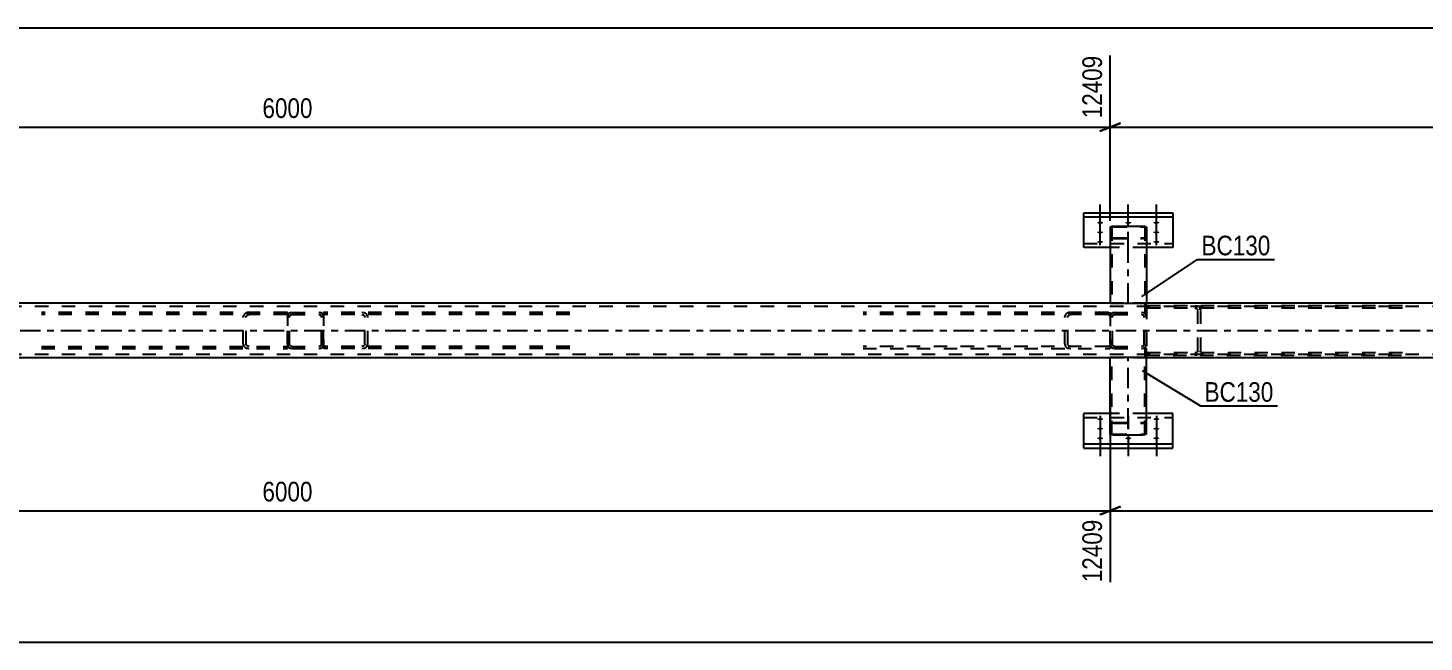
# Model space of a CAD drawing. Header units: millimetres. Extents: x 0 to 1189, y 0 to 841.
# Drawn here: x 414.2 to 617.8, y 332.3 to 421.9 of the extents above; entities that cross this region are included whole.
import ezdxf

# ---------------------------------------------------------------- set-up
doc = ezdxf.new("R2010")
doc.units = ezdxf.units.MM
doc.linetypes.add('DXK_LINE_DOT2', pattern=[3.9198, 1.9599, -1.9599])
doc.linetypes.add('DXK_LINE_DOT3', pattern=[5.9187, 2.979, -0.9799, 0.9799, -0.9799])
doc.styles.add('Arial Narrow', font='ARIALN.TTF', dxfattribs={"height": 0.2})

# ---------------------------------------------------------------- blocks, each defined once
blk = doc.blocks.new('Part-717048542-5582 - 5580')
at = {"color": 7, "linetype": 'DXK_LINE_DOT2'}
for p, q in [((452.06, 379.99), (452.02, 379.75)), ((452.02, 375.75), (452.02, 379.75)), ((452.34, 379.75), (452.36, 379.87)), ((452.34, 375.75), (452.34, 379.75)), ((452.66, 380.39), (452.41, 380.34)), ((452.53, 380.04), (452.66, 380.07)), ((452.66, 380.39), (456.66, 380.39)), ((452.66, 380.07), (456.66, 380.07)), ((456.9, 380.34), (456.66, 380.39)), ((456.66, 380.07), (456.78, 380.04)), ((456.95, 379.87), (456.98, 379.75)), ((456.98, 375.75), (456.98, 379.75)), ((457.3, 379.75), (457.25, 379.99)), ((457.3, 375.75), (457.3, 379.75)), ((452.02, 375.75), (452.06, 375.5)), ((452.36, 375.62), (452.34, 375.75)), ((452.41, 375.16), (452.66, 375.11)), ((452.66, 375.43), (452.53, 375.45)), ((452.66, 375.43), (456.66, 375.43)), ((452.66, 375.11), (456.66, 375.11)), ((456.78, 375.45), (456.66, 375.43)), ((456.66, 375.11), (456.9, 375.16)), ((456.98, 375.75), (456.95, 375.62)), ((457.25, 375.5), (457.3, 375.75))]:
    blk.add_line(p, q, dxfattribs=at)
for centre, radius, start, end in [((452.66, 379.75), 0.64, 112.5, 157.5), ((452.66, 379.75), 0.32, 112.5, 157.5), ((456.66, 379.75), 0.32, 22.5, 67.5), ((456.66, 379.75), 0.64, 22.5, 67.5), ((452.66, 375.75), 0.64, 202.5, 247.5), ((452.66, 375.75), 0.32, 202.5, 247.5), ((456.66, 375.75), 0.32, 292.5, 337.5), ((456.66, 375.75), 0.64, 292.5, 337.5)]:
    blk.add_arc(centre, radius, start, end, dxfattribs=at)
blk = doc.blocks.new('Part-717048542-5585 - 5580')
at = {"color": 7, "linetype": 'DXK_LINE_DOT2'}
for p, q in [((577.3, 381.35), (577.3, 374.15)), ((614.64, 381.35), (577.3, 381.35)), ((614.64, 381.03), (577.3, 381.03)), ((584.7, 381.3), (584.36, 381.35)), ((584.36, 381.03), (584.53, 381)), ((584.77, 380.83), (584.8, 380.71)), ((585.24, 380.71), (585.17, 380.95)), ((584.8, 374.79), (584.8, 380.71)), ((585.24, 374.79), (585.24, 380.71)), ((584.8, 374.79), (584.77, 374.66)), ((585.17, 374.54), (585.24, 374.79)), ((614.64, 374.47), (577.3, 374.47)), ((577.3, 374.15), (614.64, 374.15)), ((584.53, 374.49), (584.36, 374.47)), ((584.36, 374.15), (584.7, 374.2))]:
    blk.add_line(p, q, dxfattribs=at)
for centre, radius, start, end in [((584.43, 380.61), 0.401, 32.4104, 75.4453), ((584.5, 380.52), 0.802, 32.4104, 75.4453), ((584.43, 374.88), 0.401, 284.5547, 327.5896)]:
    blk.add_arc(centre, radius, start, end, dxfattribs=at)
blk = doc.blocks.new('Part-717048542-5595 - 5580')
at = {"color": 7, "linetype": 'DXK_LINE_DOT2'}
for p, q in [((572.07, 379.99), (572.02, 379.75)), ((572.02, 375.75), (572.02, 379.75)), ((572.34, 379.75), (572.36, 379.87)), ((572.34, 375.75), (572.34, 379.75)), ((572.66, 380.39), (572.41, 380.34)), ((572.53, 380.04), (572.66, 380.07)), ((572.66, 380.39), (576.66, 380.39)), ((572.66, 380.07), (576.66, 380.07)), ((576.9, 380.34), (576.66, 380.39)), ((576.66, 380.07), (576.78, 380.04)), ((576.95, 379.87), (576.98, 379.75)), ((576.98, 375.75), (576.98, 379.75)), ((577.3, 379.75), (577.25, 379.99)), ((577.3, 375.75), (577.3, 379.75)), ((572.02, 375.75), (572.07, 375.5)), ((572.36, 375.62), (572.34, 375.75)), ((572.41, 375.16), (572.66, 375.11)), ((572.66, 375.43), (572.53, 375.45)), ((572.66, 375.43), (576.66, 375.43)), ((572.66, 375.11), (576.66, 375.11)), ((576.78, 375.45), (576.66, 375.43)), ((576.66, 375.11), (576.9, 375.16)), ((576.98, 375.75), (576.95, 375.62)), ((577.25, 375.5), (577.3, 375.75))]:
    blk.add_line(p, q, dxfattribs=at)
for centre, radius, start, end in [((572.66, 379.75), 0.64, 112.5, 157.5), ((572.66, 379.75), 0.32, 112.5, 157.5), ((576.66, 379.75), 0.32, 22.5, 67.5), ((576.66, 379.75), 0.64, 22.5, 67.5), ((572.66, 375.75), 0.64, 202.5, 247.5), ((572.66, 375.75), 0.32, 202.5, 247.5), ((576.66, 375.75), 0.32, 292.5, 337.5), ((576.66, 375.75), 0.64, 292.5, 337.5)]:
    blk.add_arc(centre, radius, start, end, dxfattribs=at)
blk = doc.blocks.new('Bolt-717048542-5726 - 5580')
at = {"linetype": 'Continuous'}
for points in [[(570.57, 364.67), (570.47, 364.68), (570.39, 364.69), (570.31, 364.7), (570.24, 364.72), (570.19, 364.75), (570.15, 364.78), (570.13, 364.81), (570.13, 364.84), (570.15, 364.87), (570.19, 364.9), (570.24, 364.92), (570.31, 364.95), (570.39, 364.96), (570.47, 364.97), (570.57, 364.97), (570.66, 364.97), (570.75, 364.96), (570.82, 364.95), (570.89, 364.92), (570.95, 364.9), (570.98, 364.87), (571, 364.84), (571, 364.81), (570.98, 364.78), (570.95, 364.75), (570.89, 364.72), (570.82, 364.7), (570.75, 364.69), (570.66, 364.68)], [(578.77, 364.67), (578.67, 364.68), (578.59, 364.69), (578.51, 364.7), (578.44, 364.72), (578.39, 364.75), (578.35, 364.78), (578.33, 364.81), (578.33, 364.84), (578.35, 364.87), (578.39, 364.9), (578.44, 364.92), (578.51, 364.95), (578.59, 364.96), (578.67, 364.97), (578.77, 364.97), (578.86, 364.97), (578.95, 364.96), (579.02, 364.95), (579.09, 364.92), (579.15, 364.9), (579.18, 364.87), (579.2, 364.84), (579.2, 364.81), (579.18, 364.78), (579.15, 364.75), (579.09, 364.72), (579.02, 364.7), (578.95, 364.69), (578.86, 364.68)], [(570.57, 363.27), (570.47, 363.27), (570.39, 363.28), (570.31, 363.3), (570.24, 363.32), (570.19, 363.35), (570.15, 363.37), (570.13, 363.41), (570.13, 363.44), (570.15, 363.47), (570.19, 363.5), (570.24, 363.52), (570.31, 363.54), (570.39, 363.56), (570.47, 363.57), (570.57, 363.57), (570.66, 363.57), (570.75, 363.56), (570.82, 363.54), (570.89, 363.52), (570.95, 363.5), (570.98, 363.47), (571, 363.44), (571, 363.41), (570.98, 363.37), (570.95, 363.35), (570.89, 363.32), (570.82, 363.3), (570.75, 363.28), (570.66, 363.27)], [(578.77, 363.27), (578.67, 363.27), (578.59, 363.28), (578.51, 363.3), (578.44, 363.32), (578.39, 363.35), (578.35, 363.37), (578.33, 363.41), (578.33, 363.44), (578.35, 363.47), (578.39, 363.5), (578.44, 363.52), (578.51, 363.54), (578.59, 363.56), (578.67, 363.57), (578.77, 363.57), (578.86, 363.57), (578.95, 363.56), (579.02, 363.54), (579.09, 363.52), (579.15, 363.5), (579.18, 363.47), (579.2, 363.44), (579.2, 363.41), (579.18, 363.37), (579.15, 363.35), (579.09, 363.32), (579.02, 363.3), (578.95, 363.28), (578.86, 363.27)], [(570.57, 361.87), (570.47, 361.87), (570.39, 361.88), (570.31, 361.9), (570.24, 361.92), (570.19, 361.94), (570.15, 361.97), (570.13, 362), (570.13, 362.03), (570.15, 362.07), (570.19, 362.09), (570.24, 362.12), (570.31, 362.14), (570.39, 362.16), (570.47, 362.17), (570.57, 362.17), (570.66, 362.17), (570.75, 362.16), (570.82, 362.14), (570.89, 362.12), (570.95, 362.09), (570.98, 362.07), (571, 362.03), (571, 362), (570.98, 361.97), (570.95, 361.94), (570.89, 361.92), (570.82, 361.9), (570.75, 361.88), (570.66, 361.87)], [(574.67, 361.87), (574.57, 361.87), (574.49, 361.88), (574.41, 361.9), (574.34, 361.92), (574.29, 361.94), (574.25, 361.97), (574.23, 362), (574.23, 362.03), (574.25, 362.07), (574.29, 362.09), (574.34, 362.12), (574.41, 362.14), (574.49, 362.16), (574.57, 362.17), (574.67, 362.17), (574.76, 362.17), (574.85, 362.16), (574.92, 362.14), (574.99, 362.12), (575.05, 362.09), (575.08, 362.07), (575.1, 362.03), (575.1, 362), (575.08, 361.97), (575.05, 361.94), (574.99, 361.92), (574.92, 361.9), (574.85, 361.88), (574.76, 361.87)], [(578.77, 361.87), (578.67, 361.87), (578.59, 361.88), (578.51, 361.9), (578.44, 361.92), (578.39, 361.94), (578.35, 361.97), (578.33, 362), (578.33, 362.03), (578.35, 362.07), (578.39, 362.09), (578.44, 362.12), (578.51, 362.14), (578.59, 362.16), (578.67, 362.17), (578.77, 362.17), (578.86, 362.17), (578.95, 362.16), (579.02, 362.14), (579.09, 362.12), (579.15, 362.09), (579.18, 362.07), (579.2, 362.03), (579.2, 362), (579.18, 361.97), (579.15, 361.94), (579.09, 361.92), (579.02, 361.9), (578.95, 361.88), (578.86, 361.87)]]:
    blk.add_hatch(color=1, dxfattribs=at).paths.add_polyline_path(points)
at = {"color": 1, "linetype": 'Continuous'}
for p, q in [((570.57, 365.31), (570.57, 362.19)), ((578.77, 365.31), (578.77, 362.19)), ((570.57, 363.91), (570.57, 360.79)), ((570.57, 362.51), (570.57, 359.39)), ((574.67, 362.51), (574.67, 359.39)), ((578.77, 363.91), (578.77, 360.79)), ((578.77, 362.51), (578.77, 359.39))]:
    blk.add_line(p, q, dxfattribs=at)
at = {"color": 1, "linetype": 'DXK_LINE_DOT2'}
blk.add_line((574.67, 365.31), (574.67, 362.19), dxfattribs=at)
blk = doc.blocks.new('Part-717048542-5587 - 5580')
at = {"color": 7, "linetype": 'DXK_LINE_DOT2'}
for p, q in [((457.36, 380.39), (457.3, 380.38)), ((457.3, 380.38), (457.3, 375.12)), ((457.36, 380.07), (457.3, 380.06)), ((493.19, 380.39), (457.36, 380.39)), ((493.19, 380.07), (457.36, 380.07)), ((463.19, 380.34), (462.86, 380.39)), ((462.86, 380.07), (463.02, 380.04)), ((463.26, 379.87), (463.3, 379.75)), ((463.3, 375.75), (463.3, 379.75)), ((463.74, 379.75), (463.67, 379.99)), ((463.74, 375.75), (463.74, 379.75)), ((457.3, 375.44), (457.36, 375.43)), ((457.36, 375.11), (457.3, 375.12)), ((493.19, 375.43), (457.36, 375.43)), ((493.19, 375.11), (457.36, 375.11)), ((463.02, 375.45), (462.86, 375.43)), ((462.86, 375.11), (463.19, 375.16)), ((463.3, 375.75), (463.26, 375.62)), ((463.67, 375.5), (463.74, 375.75))]:
    blk.add_line(p, q, dxfattribs=at)
for centre, radius, start, end in [((462.92, 379.65), 0.401, 32.4365, 75.4619), ((462.99, 379.56), 0.802, 32.4365, 75.4619), ((462.92, 375.84), 0.401, 284.5381, 327.5635), ((462.99, 375.93), 0.802, 284.5381, 327.5635)]:
    blk.add_arc(centre, radius, start, end, dxfattribs=at)
blk = doc.blocks.new('Part-717048542-5598 - 5580')
at = {"color": 7, "linetype": 'DXK_LINE_DOT2'}
for p, q in [((577.3, 375.11), (577.06, 375.11)), ((577.06, 375.11), (577.06, 373.91)), ((577.3, 373.91), (577.3, 375.11)), ((577.06, 373.91), (577.3, 373.91))]:
    blk.add_line(p, q, dxfattribs=at)
blk = doc.blocks.new('Part-717048542-5681 - 5580')
at = {"color": 7, "linetype": 'DXK_LINE_DOT2'}
for p, q in [((572.03, 373.75), (572.03, 373.79)), ((572.22, 373.79), (572.03, 373.79)), ((572.27, 362.68), (572.27, 373.79)), ((577.31, 373.79), (576.83, 373.79)), ((577.07, 362.68), (577.07, 373.79)), ((577.31, 373.75), (577.31, 373.79)), ((572.03, 364.16), (572.06, 364.22)), ((572.06, 364.22), (572.17, 364.28)), ((572.17, 364.28), (572.32, 364.31)), ((572.28, 364.19), (572.27, 364.16)), ((572.27, 362.68), (572.28, 362.65)), ((572.34, 364.22), (572.28, 364.19)), ((572.28, 362.65), (572.34, 362.62)), ((572.32, 364.31), (572.51, 364.32)), ((572.41, 364.24), (572.34, 364.22)), ((572.34, 362.62), (572.41, 362.61)), ((572.51, 364.24), (572.41, 364.24)), ((572.41, 362.61), (572.51, 362.6)), ((572.51, 364.32), (576.83, 364.32)), ((572.51, 364.24), (576.83, 364.24)), ((572.51, 362.6), (576.83, 362.6)), ((576.83, 364.32), (577.01, 364.31)), ((576.92, 364.24), (576.83, 364.24)), ((576.83, 362.6), (576.92, 362.61)), ((577, 364.22), (576.92, 364.24)), ((576.92, 362.61), (577, 362.62)), ((577, 364.22), (577.01, 364.21)), ((577, 362.62), (577.05, 362.65)), ((577.01, 364.31), (577.17, 364.28)), ((577.01, 364.21), (577.05, 364.19)), ((577.07, 364.16), (577.05, 364.19)), ((577.05, 362.65), (577.07, 362.68)), ((577.17, 364.28), (577.27, 364.22)), ((577.27, 364.22), (577.31, 364.16))]:
    blk.add_line(p, q, dxfattribs=at)
at = {"color": 2, "linetype": 'Continuous'}
for p, q in [((572.03, 362.68), (572.03, 373.75)), ((577.11, 373.79), (572.22, 373.79)), ((577.31, 362.68), (577.31, 373.75)), ((572.06, 362.62), (572.03, 362.68)), ((572.17, 362.57), (572.06, 362.62)), ((572.32, 362.53), (572.17, 362.57)), ((572.51, 362.52), (572.32, 362.53)), ((572.51, 362.52), (576.83, 362.52)), ((577.01, 362.53), (576.83, 362.52)), ((577.17, 362.57), (577.01, 362.53)), ((577.27, 362.62), (577.17, 362.57)), ((577.31, 362.68), (577.27, 362.62))]:
    blk.add_line(p, q, dxfattribs=at)
at = {"color": 7, "linetype": 'DXK_LINE_DOT3'}
blk.add_line((574.67, 363.42), (574.67, 373.79), dxfattribs=at)
blk = doc.blocks.new('Part-717048542-5614 - 5580')
at = {"color": 7, "linetype": 'DXK_LINE_DOT2'}
for p, q in [((577.3, 381.59), (577.06, 381.59)), ((577.06, 381.59), (577.06, 380.39)), ((577.3, 380.39), (577.3, 381.59)), ((577.06, 380.39), (577.3, 380.39))]:
    blk.add_line(p, q, dxfattribs=at)
blk = doc.blocks.new('Part-717048542-5615 - 5580')
at = {"color": 7, "linetype": 'DXK_LINE_DOT2'}
for p, q in [((571.76, 380.39), (535.99, 380.39)), ((571.76, 380.07), (535.99, 380.07)), ((565.46, 379.99), (565.39, 379.75)), ((565.39, 375.75), (565.39, 379.75)), ((565.83, 379.75), (565.86, 379.87)), ((565.83, 375.75), (565.83, 379.75)), ((566.27, 380.39), (565.93, 380.34)), ((566.1, 380.04), (566.27, 380.07)), ((571.76, 380.39), (572.02, 380.35)), ((571.76, 380.07), (571.93, 380.04)), ((571.93, 380.04), (572.02, 380)), ((572.02, 380.35), (572.02, 375.14)), ((571.76, 375.43), (535.99, 375.43)), ((535.99, 375.11), (571.76, 375.11)), ((565.39, 375.75), (565.46, 375.5)), ((565.86, 375.62), (565.83, 375.75)), ((565.93, 375.16), (566.27, 375.11)), ((566.27, 375.43), (566.1, 375.45)), ((571.93, 375.45), (571.76, 375.43)), ((571.76, 375.11), (572.02, 375.14)), ((572.02, 375.49), (571.93, 375.45))]:
    blk.add_line(p, q, dxfattribs=at)
for centre, radius, start, end in [((566.13, 379.56), 0.802, 104.5547, 147.5896), ((566.2, 379.65), 0.401, 104.5547, 147.5896), ((566.13, 375.93), 0.802, 212.4104, 255.4453), ((566.2, 375.84), 0.401, 212.4104, 255.4453)]:
    blk.add_arc(centre, radius, start, end, dxfattribs=at)
blk = doc.blocks.new('Part-717048542-5616 - 5580')
at = {"color": 7, "linetype": 'DXK_LINE_DOT2'}
for p, q in [((451.95, 380.39), (416.13, 380.39)), ((451.95, 380.07), (416.13, 380.07)), ((445.64, 379.99), (445.58, 379.75)), ((445.58, 375.75), (445.58, 379.75)), ((446.01, 379.75), (446.05, 379.87)), ((446.01, 375.75), (446.01, 379.75)), ((446.45, 380.39), (446.12, 380.34)), ((446.29, 380.04), (446.45, 380.07)), ((452.02, 380.38), (451.95, 380.39)), ((451.95, 380.07), (452.02, 380.06)), ((452.02, 380.38), (452.02, 375.12)), ((416.13, 375.43), (451.95, 375.43)), ((416.13, 375.11), (451.95, 375.11)), ((445.58, 375.75), (445.64, 375.5)), ((446.05, 375.62), (446.01, 375.75)), ((446.12, 375.16), (446.45, 375.11)), ((446.45, 375.43), (446.29, 375.45)), ((451.95, 375.43), (452.02, 375.44)), ((451.95, 375.11), (452.02, 375.12))]:
    blk.add_line(p, q, dxfattribs=at)
for centre, radius, start, end in [((446.32, 379.56), 0.802, 104.5383, 147.5639), ((446.39, 379.65), 0.401, 104.5383, 147.5639), ((446.32, 375.93), 0.802, 212.4361, 255.4617), ((446.39, 375.84), 0.401, 212.4361, 255.4617)]:
    blk.add_arc(centre, radius, start, end, dxfattribs=at)
blk = doc.blocks.new('Part-717048542-5619 - 5580')
at = {"color": 2, "linetype": 'Continuous'}
for p, q in [((568.17, 389.85), (568.17, 394.9)), ((568.17, 394.9), (581.17, 394.9)), ((581.17, 394.3), (568.17, 394.3)), ((581.17, 394.9), (581.17, 389.85)), ((572.03, 389.85), (568.17, 389.85)), ((581.17, 389.85), (577.31, 389.85))]:
    blk.add_line(p, q, dxfattribs=at)
at = {"color": 7, "linetype": 'DXK_LINE_DOT2'}
for p, q in [((568.17, 390.45), (581.17, 390.45)), ((577.31, 389.85), (572.03, 389.85))]:
    blk.add_line(p, q, dxfattribs=at)
blk = doc.blocks.new('Part-717048542-5649 - 5580')
at = {"color": 2, "linetype": 'Continuous'}
for p, q in [((572.03, 392.81), (572.06, 392.87)), ((572.03, 392.81), (572.03, 381.75)), ((572.06, 392.87), (572.17, 392.93)), ((572.17, 392.93), (572.32, 392.96)), ((572.32, 392.96), (572.51, 392.98)), ((572.51, 392.98), (576.83, 392.98)), ((576.83, 392.98), (577.01, 392.96)), ((577.01, 392.96), (577.17, 392.93)), ((577.17, 392.93), (577.27, 392.87)), ((577.27, 392.87), (577.31, 392.81)), ((577.31, 392.81), (577.31, 381.75)), ((577.11, 381.7), (572.22, 381.7))]:
    blk.add_line(p, q, dxfattribs=at)
at = {"color": 7, "linetype": 'DXK_LINE_DOT2'}
for p, q in [((572.06, 391.27), (572.03, 391.33)), ((572.17, 391.22), (572.06, 391.27)), ((572.32, 391.18), (572.17, 391.22)), ((572.28, 392.84), (572.27, 392.81)), ((572.27, 392.81), (572.27, 381.7)), ((572.27, 391.33), (572.28, 391.3)), ((572.34, 392.87), (572.28, 392.84)), ((572.28, 391.3), (572.34, 391.28)), ((572.51, 391.17), (572.32, 391.18)), ((572.41, 392.89), (572.34, 392.87)), ((572.34, 391.28), (572.41, 391.26)), ((572.51, 392.89), (572.41, 392.89)), ((572.41, 391.26), (572.51, 391.25)), ((572.51, 392.89), (576.83, 392.89)), ((572.51, 391.25), (576.83, 391.25)), ((572.51, 391.17), (576.83, 391.17)), ((576.92, 392.89), (576.83, 392.89)), ((576.83, 391.25), (576.92, 391.26)), ((577.01, 391.18), (576.83, 391.17)), ((577, 392.87), (576.92, 392.89)), ((576.92, 391.26), (577, 391.28)), ((577.05, 392.84), (577, 392.87)), ((577, 391.28), (577.05, 391.3)), ((577.17, 391.22), (577.01, 391.18)), ((577.07, 392.81), (577.05, 392.84)), ((577.05, 391.3), (577.07, 391.33)), ((577.07, 392.81), (577.07, 381.7)), ((577.27, 391.27), (577.17, 391.22)), ((577.31, 391.33), (577.27, 391.27)), ((572.03, 381.75), (572.03, 381.7)), ((572.22, 381.7), (572.03, 381.7)), ((577.31, 381.7), (577.11, 381.7)), ((577.31, 381.75), (577.31, 381.7))]:
    blk.add_line(p, q, dxfattribs=at)
at = {"color": 7, "linetype": 'DXK_LINE_DOT3'}
blk.add_line((574.67, 381.7), (574.67, 392.07), dxfattribs=at)
blk = doc.blocks.new('Bolt-717048542-5716 - 5580')
at = {"linetype": 'Continuous'}
for points in [[(570.57, 393.63), (570.66, 393.62), (570.75, 393.61), (570.82, 393.6), (570.89, 393.58), (570.95, 393.55), (570.98, 393.52), (571, 393.49), (571, 393.46), (570.98, 393.43), (570.95, 393.4), (570.89, 393.37), (570.82, 393.35), (570.75, 393.34), (570.66, 393.33), (570.57, 393.32), (570.47, 393.33), (570.39, 393.34), (570.31, 393.35), (570.24, 393.37), (570.19, 393.4), (570.15, 393.43), (570.13, 393.46), (570.13, 393.49), (570.15, 393.52), (570.19, 393.55), (570.24, 393.58), (570.31, 393.6), (570.39, 393.61), (570.47, 393.62)], [(574.67, 393.63), (574.76, 393.62), (574.85, 393.61), (574.92, 393.6), (574.99, 393.58), (575.05, 393.55), (575.08, 393.52), (575.1, 393.49), (575.1, 393.46), (575.08, 393.43), (575.05, 393.4), (574.99, 393.37), (574.92, 393.35), (574.85, 393.34), (574.76, 393.33), (574.67, 393.32), (574.57, 393.33), (574.49, 393.34), (574.41, 393.35), (574.34, 393.37), (574.29, 393.4), (574.25, 393.43), (574.23, 393.46), (574.23, 393.49), (574.25, 393.52), (574.29, 393.55), (574.34, 393.58), (574.41, 393.6), (574.49, 393.61), (574.57, 393.62)], [(578.77, 393.63), (578.86, 393.62), (578.95, 393.61), (579.02, 393.6), (579.09, 393.58), (579.15, 393.55), (579.18, 393.52), (579.2, 393.49), (579.2, 393.46), (579.18, 393.43), (579.15, 393.4), (579.09, 393.37), (579.02, 393.35), (578.95, 393.34), (578.86, 393.33), (578.77, 393.32), (578.67, 393.33), (578.59, 393.34), (578.51, 393.35), (578.44, 393.37), (578.39, 393.4), (578.35, 393.43), (578.33, 393.46), (578.33, 393.49), (578.35, 393.52), (578.39, 393.55), (578.44, 393.58), (578.51, 393.6), (578.59, 393.61), (578.67, 393.62)], [(570.57, 392.22), (570.66, 392.22), (570.75, 392.21), (570.82, 392.19), (570.89, 392.17), (570.95, 392.15), (570.98, 392.12), (571, 392.09), (571, 392.06), (570.98, 392.03), (570.95, 392), (570.89, 391.97), (570.82, 391.95), (570.75, 391.93), (570.66, 391.93), (570.57, 391.92), (570.47, 391.93), (570.39, 391.93), (570.31, 391.95), (570.24, 391.97), (570.19, 392), (570.15, 392.03), (570.13, 392.06), (570.13, 392.09), (570.15, 392.12), (570.19, 392.15), (570.24, 392.17), (570.31, 392.19), (570.39, 392.21), (570.47, 392.22)], [(578.77, 392.22), (578.86, 392.22), (578.95, 392.21), (579.02, 392.19), (579.09, 392.17), (579.15, 392.15), (579.18, 392.12), (579.2, 392.09), (579.2, 392.06), (579.18, 392.03), (579.15, 392), (579.09, 391.97), (579.02, 391.95), (578.95, 391.93), (578.86, 391.93), (578.77, 391.92), (578.67, 391.93), (578.59, 391.93), (578.51, 391.95), (578.44, 391.97), (578.39, 392), (578.35, 392.03), (578.33, 392.06), (578.33, 392.09), (578.35, 392.12), (578.39, 392.15), (578.44, 392.17), (578.51, 392.19), (578.59, 392.21), (578.67, 392.22)], [(570.57, 390.82), (570.66, 390.82), (570.75, 390.81), (570.82, 390.79), (570.89, 390.77), (570.95, 390.75), (570.98, 390.72), (571, 390.69), (571, 390.65), (570.98, 390.62), (570.95, 390.59), (570.89, 390.57), (570.82, 390.55), (570.75, 390.53), (570.66, 390.52), (570.57, 390.52), (570.47, 390.52), (570.39, 390.53), (570.31, 390.55), (570.24, 390.57), (570.19, 390.59), (570.15, 390.62), (570.13, 390.65), (570.13, 390.69), (570.15, 390.72), (570.19, 390.75), (570.24, 390.77), (570.31, 390.79), (570.39, 390.81), (570.47, 390.82)], [(578.77, 390.82), (578.86, 390.82), (578.95, 390.81), (579.02, 390.79), (579.09, 390.77), (579.15, 390.75), (579.18, 390.72), (579.2, 390.69), (579.2, 390.65), (579.18, 390.62), (579.15, 390.59), (579.09, 390.57), (579.02, 390.55), (578.95, 390.53), (578.86, 390.52), (578.77, 390.52), (578.67, 390.52), (578.59, 390.53), (578.51, 390.55), (578.44, 390.57), (578.39, 390.59), (578.35, 390.62), (578.33, 390.65), (578.33, 390.69), (578.35, 390.72), (578.39, 390.75), (578.44, 390.77), (578.51, 390.79), (578.59, 390.81), (578.67, 390.82)]]:
    blk.add_hatch(color=1, dxfattribs=at).paths.add_polyline_path(points)
at = {"color": 1, "linetype": 'Continuous'}
for p, q in [((570.57, 392.99), (570.57, 396.11)), ((574.67, 392.99), (574.67, 396.11)), ((578.77, 392.99), (578.77, 396.11)), ((570.57, 391.58), (570.57, 394.7)), ((570.57, 390.18), (570.57, 393.3)), ((578.77, 391.58), (578.77, 394.7)), ((578.77, 390.18), (578.77, 393.3))]:
    blk.add_line(p, q, dxfattribs=at)
at = {"color": 1, "linetype": 'DXK_LINE_DOT2'}
blk.add_line((574.67, 390.18), (574.67, 393.3), dxfattribs=at)
blk = doc.blocks.new('Part-717048542-5688 - 5580')
at = {"color": 2, "linetype": 'Continuous'}
for p, q in [((568.17, 360.6), (568.17, 365.64)), ((572.03, 365.64), (568.17, 365.64)), ((581.17, 365.64), (577.31, 365.64)), ((581.17, 360.6), (581.17, 365.64)), ((568.17, 361.2), (581.17, 361.2)), ((568.17, 360.6), (581.17, 360.6))]:
    blk.add_line(p, q, dxfattribs=at)
at = {"color": 7, "linetype": 'DXK_LINE_DOT2'}
for p, q in [((568.17, 365.04), (581.17, 365.04)), ((577.31, 365.64), (572.03, 365.64))]:
    blk.add_line(p, q, dxfattribs=at)
blk = doc.blocks.new('Part-717048542-5710 - 5580')
at = {"color": 7, "linetype": 'DXK_LINE_DOT2'}
for p, q in [((703.3, 381.27), (75.66, 381.27)), ((703.3, 381.75), (92.05, 381.75)), ((577.27, 381.75), (572.06, 381.75)), ((703.3, 374.23), (75.66, 374.23)), ((703.3, 373.75), (92.05, 373.75)), ((577.27, 373.75), (572.06, 373.75))]:
    blk.add_line(p, q, dxfattribs=at)
at = {"color": 2, "linetype": 'Continuous'}
for p, q in [((572.06, 381.75), (337.27, 381.75)), ((703.3, 381.75), (577.27, 381.75)), ((572.06, 373.75), (337.27, 373.75)), ((703.3, 373.75), (577.27, 373.75))]:
    blk.add_line(p, q, dxfattribs=at)
at = {"color": 7, "linetype": 'DXK_LINE_DOT3'}
blk.add_line((75.66, 377.75), (703.3, 377.75), dxfattribs=at)
blk = doc.blocks.new('StraightDimension-717048542-7743 - 5580')
at = {"color": 7, "linetype": 'Continuous'}
blk.add_line((75.66, 332.29), (714.2, 332.29), dxfattribs=at)
blk = doc.blocks.new('StraightDimension-717048542-5935 - 5580')
at = {"color": 7, "linetype": 'Continuous'}
for p, q in [((572.03, 393.76), (572.03, 417.86)), ((332.03, 407.41), (572.03, 407.41)), ((570.53, 406.81), (573.53, 408.01))]:
    blk.add_line(p, q, dxfattribs=at)
at = {"color": 0, "linetype": 'Continuous'}
blk.add_wipeout([(571.43, 418.46), (567.23, 418.46), (567.23, 408.11), (571.43, 408.11)], dxfattribs=at)
at = {"color": 0}
blk.add_wipeout([(456.28, 408.16), (456.28, 412.36), (447.77, 412.36), (447.77, 408.16)], dxfattribs=at)
at = {"color": 3, "linetype": 'Continuous', "style": 'Arial Narrow'}
blk.add_text('12409', height=2.863, rotation=90.0002, dxfattribs=at).set_placement((570.83, 408.71))
at = {"color": 3, "style": 'Arial Narrow'}
blk.add_text('6000', height=2.863, dxfattribs=at).set_placement((448.37, 408.76))
blk = doc.blocks.new('StraightDimension-717048542-5949 - 5580')
at = {"color": 7, "linetype": 'Continuous'}
for p, q in [((572.03, 393.76), (572.03, 417.86)), ((714.2, 387.55), (714.2, 417.86)), ((573.53, 408.01), (570.53, 406.81)), ((572.03, 407.41), (714.2, 407.41)), ((712.7, 406.81), (715.7, 408.01))]:
    blk.add_line(p, q, dxfattribs=at)
at = {"color": 0, "linetype": 'Continuous'}
blk.add_wipeout([(713.6, 418.46), (709.4, 418.46), (709.4, 408.11), (713.6, 408.11)], dxfattribs=at)
at = {"color": 0}
blk.add_wipeout([(647.37, 408.16), (647.37, 412.36), (638.86, 412.36), (638.86, 408.16)], dxfattribs=at)
at = {"color": 3, "linetype": 'Continuous', "style": 'Arial Narrow'}
blk.add_text('17700', height=2.863, rotation=90.0002, dxfattribs=at).set_placement((713, 408.71))
at = {"color": 3, "style": 'Arial Narrow'}
blk.add_text('5291', height=2.863, dxfattribs=at).set_placement((639.46, 408.76))
blk = doc.blocks.new('StraightDimension-717048542-8896 - 5580')
at = {"color": 7, "linetype": 'Continuous'}
for p, q in [((714.2, 372.75), (714.2, 341.02)), ((572.03, 368.57), (572.03, 341.02)), ((573.53, 352.06), (570.53, 350.86)), ((572.03, 351.46), (714.2, 351.46)), ((712.7, 350.86), (715.7, 352.06))]:
    blk.add_line(p, q, dxfattribs=at)
at = {"color": 0}
blk.add_wipeout([(647.37, 352.21), (647.37, 356.41), (638.86, 356.41), (638.86, 352.21)], dxfattribs=at)
at = {"color": 0, "linetype": 'Continuous'}
blk.add_wipeout([(713.6, 350.76), (709.4, 350.76), (709.4, 340.42), (713.6, 340.42)], dxfattribs=at)
at = {"color": 3, "style": 'Arial Narrow'}
blk.add_text('5291', height=2.863, dxfattribs=at).set_placement((639.46, 352.81))
at = {"color": 3, "linetype": 'Continuous', "style": 'Arial Narrow'}
blk.add_text('17700', height=2.863, rotation=90.0002, dxfattribs=at).set_placement((713, 341.02))
blk = doc.blocks.new('StraightDimension-717048542-8897 - 5580')
at = {"color": 7, "linetype": 'Continuous'}
for p, q in [((572.03, 368.57), (572.03, 341.02)), ((332.03, 351.46), (572.03, 351.46)), ((570.53, 350.86), (573.53, 352.06))]:
    blk.add_line(p, q, dxfattribs=at)
at = {"color": 0}
blk.add_wipeout([(456.28, 352.21), (456.28, 356.41), (447.77, 356.41), (447.77, 352.21)], dxfattribs=at)
at = {"color": 0, "linetype": 'Continuous'}
blk.add_wipeout([(571.43, 350.76), (567.23, 350.76), (567.23, 340.42), (571.43, 340.42)], dxfattribs=at)
at = {"color": 3, "style": 'Arial Narrow'}
blk.add_text('6000', height=2.863, dxfattribs=at).set_placement((448.37, 352.81))
at = {"color": 3, "linetype": 'Continuous', "style": 'Arial Narrow'}
blk.add_text('12409', height=2.863, rotation=90.0002, dxfattribs=at).set_placement((570.83, 341.02))
blk = doc.blocks.new('StraightDimension-717048542-9059 - 5580')
at = {"color": 7, "linetype": 'Continuous'}
blk.add_line((74.66, 421.9), (715.2, 421.9), dxfattribs=at)
blk = doc.blocks.new('Mark-717048542-5677 - 5580')
at = {"color": 0}
blk.add_wipeout([(595.84, 367.35), (595.84, 370.35), (585.79, 370.35), (585.79, 367.35)], dxfattribs=at)
blk.add_wipeout([(595.84, 367.35), (595.84, 370.35), (585.79, 370.35), (585.79, 367.35)], dxfattribs=at)
at = {"color": 30, "linetype": 'Continuous'}
for p, q in [((576.7, 371.92), (585.19, 366.75)), ((585.19, 366.75), (596.44, 366.75))]:
    blk.add_line(p, q, dxfattribs=at)
at = {"color": 3, "style": 'Arial Narrow'}
blk.add_text('BC130', height=2.863, dxfattribs=at).set_placement((585.79, 367.35))
blk = doc.blocks.new('Mark-717048542-5645 - 5580')
at = {"color": 0}
blk.add_wipeout([(595.4, 388.72), (595.4, 391.72), (585.35, 391.72), (585.35, 388.72)], dxfattribs=at)
blk.add_wipeout([(595.4, 388.72), (595.4, 391.72), (585.35, 391.72), (585.35, 388.72)], dxfattribs=at)
at = {"color": 30, "linetype": 'Continuous'}
for p, q in [((576.66, 382.71), (584.75, 388.12)), ((584.75, 388.12), (596, 388.12))]:
    blk.add_line(p, q, dxfattribs=at)
at = {"color": 3, "style": 'Arial Narrow'}
blk.add_text('BC130', height=2.863, dxfattribs=at).set_placement((585.35, 388.72))

msp = doc.modelspace()

# ---------------------------------------------------------------- block references
for name in ['Bolt-717048542-5716 - 5580', 'Part-717048542-5619 - 5580', 'Part-717048542-5649 - 5580', 'Part-717048542-5710 - 5580', 'Part-717048542-5614 - 5580', 'Part-717048542-5585 - 5580', 'Part-717048542-5616 - 5580', 'Part-717048542-5582 - 5580', 'Part-717048542-5587 - 5580', 'Part-717048542-5615 - 5580', 'Part-717048542-5595 - 5580', 'Part-717048542-5598 - 5580', 'Part-717048542-5681 - 5580', 'Part-717048542-5688 - 5580', 'Bolt-717048542-5726 - 5580']:
    msp.add_blockref(name, (0, 0))

# ---------------------------------------------------------------- next in the draw order: block references
for name in ['StraightDimension-717048542-5935 - 5580', 'StraightDimension-717048542-7743 - 5580']:
    msp.add_blockref(name, (0, 0))

# ---------------------------------------------------------------- next in the draw order: block references
for name in ['StraightDimension-717048542-5949 - 5580', 'StraightDimension-717048542-8896 - 5580']:
    msp.add_blockref(name, (0, 0))

# ---------------------------------------------------------------- next in the draw order: block references
for name in ['StraightDimension-717048542-9059 - 5580', 'Mark-717048542-5677 - 5580', 'StraightDimension-717048542-8897 - 5580']:
    msp.add_blockref(name, (0, 0))

# ---------------------------------------------------------------- next in the draw order: block references
msp.add_blockref('Mark-717048542-5645 - 5580', (0, 0))

doc.saveas('drawing.dxf')
